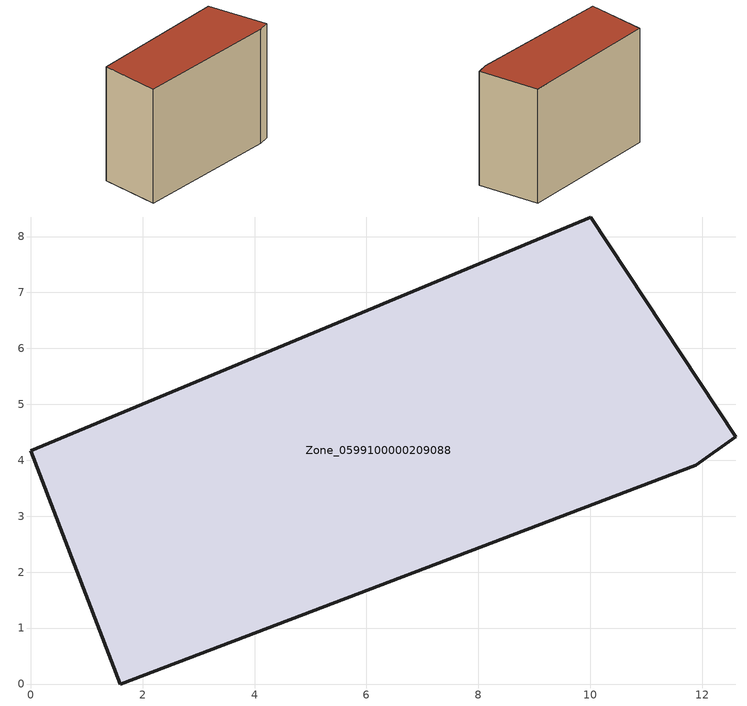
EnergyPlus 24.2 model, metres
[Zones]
Zone_0599100000209088
 floor ground (C_G): 10.01,8.35 12.6,4.42 11.89,3.91 1.6,0 0,4.17 z0
 wall outside (C_F): 1.6,0 11.89,3.91 12.6,4.42 10.01,8.35 0,4.17 1.6,0 z0:9.29
 roof outside (C_R): 12.6,4.42 10.01,8.35 0,4.17 1.6,0 11.89,3.91 z9.29
[BUILDING]
Pand.0599100000209088: North Axis=0; Terrain=City; Loads Convergence Tolerance Value=0.04; Temperature Convergence Tolerance Value=0.4; Solar Distribution=FullExterior; Maximum Number of Warmup Days=25; Minimum Number of Warmup Days=1
[Site:Location]
Rotterdam.The.Hague.AP_ZH_NLD Design_Conditions: Latitude=51.96; Longitude=4.45; Time Zone=1; Elevation=-4.5
[SITE:GROUNDTEMPERATURE:BUILDINGSURFACE]
18, 18, 18, 18, 18, 18, 18, 18, 18, 18, 18, 18
[MATERIAL] Thermal Absorptance=0.9; Solar Absorptance=0.7; Visible Absorptance=0.7
Name | Roughness | Thickness | Conductivity | Density | Specific Heat
G.TC.1946 | MediumSmooth | 0.15 | 1 | 540 | 1210
F.TC.1946 | Rough | 0.3 | 0.857143 | 1920 | 840
R.TC.1946 | MediumRough | 0.2 | 0.909091 | 1500 | 1000
[CONSTRUCTION]
C_G: G.TC.1946
C_F: F.TC.1946
C_R: R.TC.1946
[ZONE]
Zone_0599100000209088: Type=1; Multiplier=1; Ceiling Height=Autocalculate; Volume=Autocalculate; Floor Area=autocalculate; Part of Total Floor Area=Yes
[ZONEINFILTRATION:DESIGNFLOWRATE]
Infil_Zone_0599100000209088: Zone or ZoneList or Space or SpaceList=Zone_0599100000209088; Schedule=AlwaysOn; Design Flow Rate Calculation Method=Flow/Area; Flow Rate per Floor Area=0.003; Constant Term Coefficient=1; Temperature Term Coefficient=0; Velocity Term Coefficient=0; Velocity Squared Term Coefficient=0
[HVACTEMPLATE:ZONE:IDEALLOADSAIRSYSTEM]
Zone_0599100000209088: Maximum Heating Supply Air Temperature=50; Minimum Cooling Supply Air Temperature=13; Maximum Heating Supply Air Humidity Ratio=0.0156; Minimum Cooling Supply Air Humidity Ratio=0.0077; Heating Limit=NoLimit; Cooling Limit=NoLimit; Dehumidification Control Type=ConstantSensibleHeatRatio; Cooling Sensible Heat Ratio=0.7; Dehumidification Setpoint=60; Humidification Control Type=None; Humidification Setpoint=30; Outdoor Air Method=None; Outdoor Air Flow Rate per Person=0.00944; Outdoor Air Flow Rate per Zone Floor Area=0; Outdoor Air Flow Rate per Zone=0; Demand Controlled Ventilation Type=None; Outdoor Air Economizer Type=NoEconomizer; Heat Recovery Type=None; Sensible Heat Recovery Effectiveness=0.7; Latent Heat Recovery Effectiveness=0.65
[ZONECONTROL:THERMOSTAT]
ThermostatControl_Zone_0599100000209088: Zone or ZoneList=Zone_0599100000209088; Control Type Schedule=DualSetpointControlType; Control 1=Thermostat_Zone_0599100000209088; Temperature Difference Between Cutout And Setpoint=0
[THERMOSTATSETPOINT:DUALSETPOINT]
Thermostat_Zone_0599100000209088: Heating Setpoint Temperature Schedule=HeatingSetpoint_Zone_0599100000209088; Cooling Setpoint Temperature Schedule=CoolingSetpoint_Zone_0599100000209088
[SCHEDULE:COMPACT]
HeatingSetpoint_Zone_0599100000209088: Through: 12/31, For: AllDays, Until: 24:00, 21
CoolingSetpoint_Zone_0599100000209088: Through: 12/31, For: AllDays, Until: 24:00, 24
DualSetpointControlType: Through: 12/31, For: AllDays, Until: 24:00, 4
AlwaysOn: Through: 12/31, For: AllDays, Until: 24:00, 1
